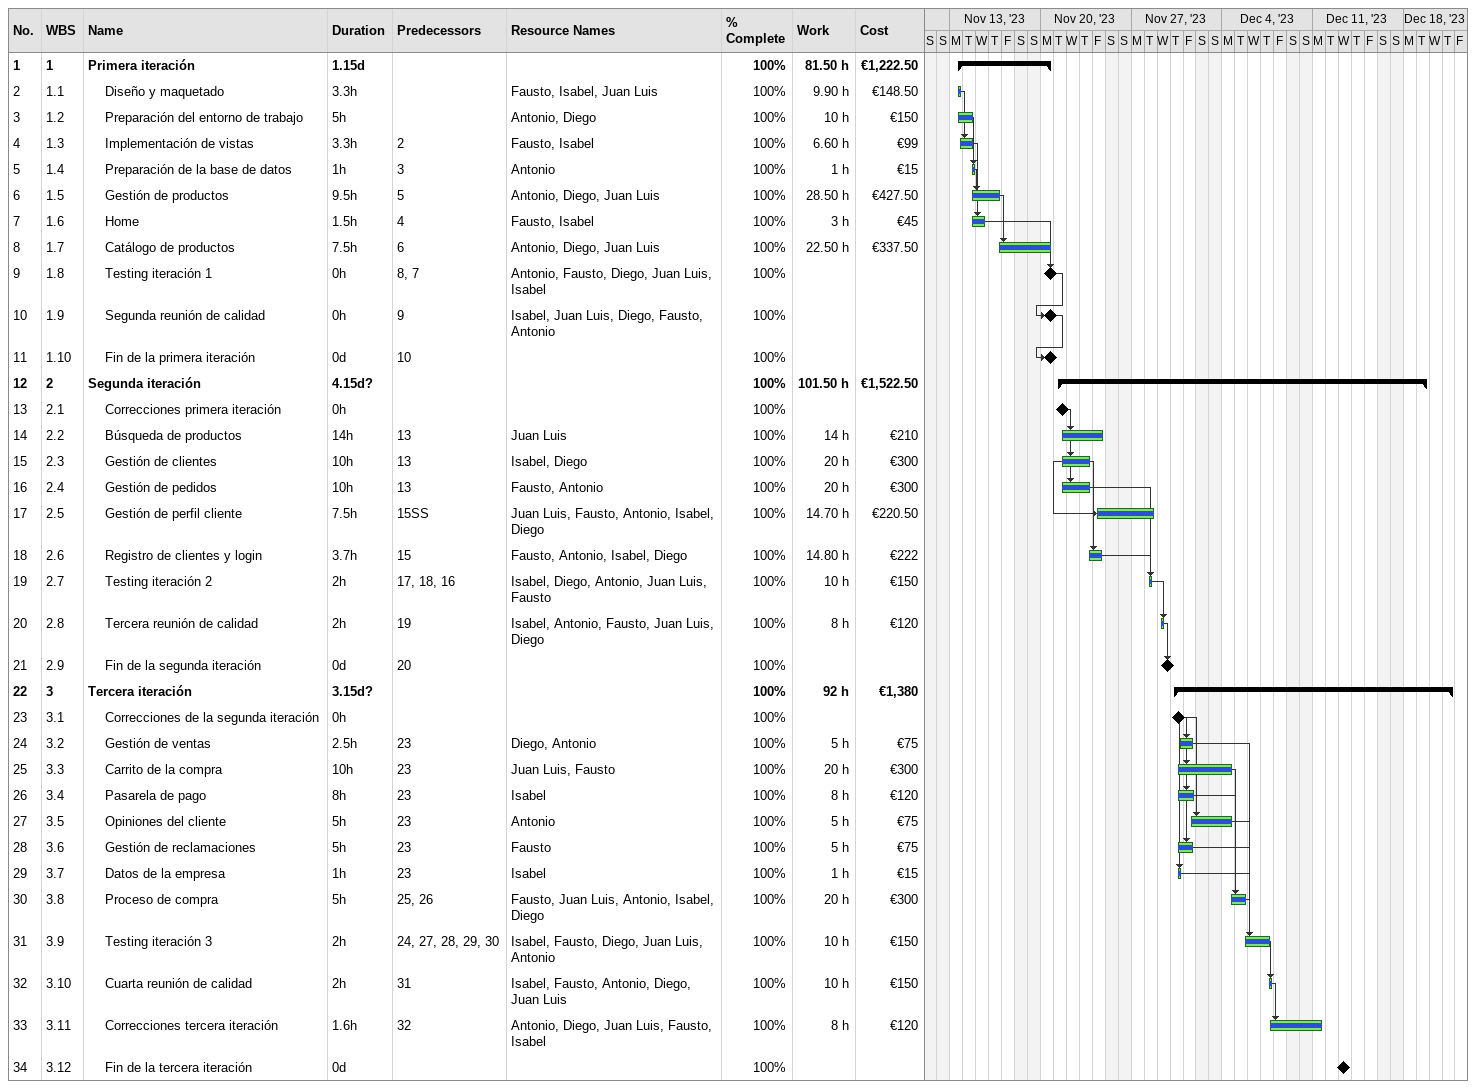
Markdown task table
| ID | WBS | Task | Duration | Start | Finish | Predecessors | Resources | % complete | Work (h) | Cost (€) |
|---|---|---|---|---|---|---|---|---|---|---|
| 1 | 1 | **Primera iteración** | 1.15d | 2023-11-13 | 2023-11-20 |  |  | 100 | 81.50 | 1222.50 |
| 2 | 1.1 | Diseño y maquetado | 3.3h | 2023-11-13 | 2023-11-13 |  | Fausto, Isabel, Juan Luis | 100 | 9.90 | 148.50 |
| 3 | 1.2 | Preparación del entorno de trabajo | 5h | 2023-11-13 | 2023-11-14 |  | Antonio, Diego | 100 | 10 | 150 |
| 4 | 1.3 | Implementación de vistas | 3.3h | 2023-11-13 | 2023-11-14 | 2 | Fausto, Isabel | 100 | 6.60 | 99 |
| 5 | 1.4 | Preparación de la base de datos | 1h | 2023-11-14 | 2023-11-14 | 3 | Antonio | 100 | 1 | 15 |
| 6 | 1.5 | Gestión de productos | 9.5h | 2023-11-14 | 2023-11-16 | 5 | Antonio, Diego, Juan Luis | 100 | 28.50 | 427.50 |
| 7 | 1.6 | Home | 1.5h | 2023-11-14 | 2023-11-15 | 4 | Fausto, Isabel | 100 | 3 | 45 |
| 8 | 1.7 | Catálogo de productos | 7.5h | 2023-11-16 | 2023-11-20 | 6 | Antonio, Diego, Juan Luis | 100 | 22.50 | 337.50 |
| 9 | 1.8 | Testing iteración 1 | 0h | 2023-11-20 | 2023-11-20 | 8, 7 | Antonio, Fausto, Diego, Juan Luis, Isabel | 100 |  |  |
| 10 | 1.9 | Segunda reunión de calidad | 0h | 2023-11-20 | 2023-11-20 | 9 | Isabel, Juan Luis, Diego, Fausto, Antonio | 100 |  |  |
| 11 | 1.10 | Fin de la primera iteración | 0d | 2023-11-20 | 2023-11-20 | 10 |  | 100 |  |  |
| 12 | 2 | **Segunda iteración** | 4.15d? | 2023-11-21 | 2023-12-19 |  |  | 100 | 101.50 | 1522.50 |
| 13 | 2.1 | Correcciones primera iteración | 0h | 2023-11-21 | 2023-11-21 |  |  | 100 |  |  |
| 14 | 2.2 | Búsqueda de productos | 14h | 2023-11-21 | 2023-11-24 | 13 | Juan Luis | 100 | 14 | 210 |
| 15 | 2.3 | Gestión de clientes | 10h | 2023-11-21 | 2023-11-23 | 13 | Isabel, Diego | 100 | 20 | 300 |
| 16 | 2.4 | Gestión de pedidos | 10h | 2023-11-21 | 2023-11-23 | 13 | Fausto, Antonio | 100 | 20 | 300 |
| 17 | 2.5 | Gestión de perfil cliente | 7.5h | 2023-11-24 | 2023-11-28 | 15SS | Juan Luis, Fausto, Antonio, Isabel, Diego | 100 | 14.70 | 220.50 |
| 18 | 2.6 | Registro de clientes y login | 3.7h | 2023-11-23 | 2023-11-24 | 15 | Fausto, Antonio, Isabel, Diego | 100 | 14.80 | 222 |
| 19 | 2.7 | Testing iteración 2 | 2h | 2023-11-28 | 2023-11-28 | 17, 18, 16 | Isabel, Diego, Antonio, Juan Luis, Fausto | 100 | 10 | 150 |
| 20 | 2.8 | Tercera reunión de calidad | 2h | 2023-11-29 | 2023-11-29 | 19 | Isabel, Antonio, Fausto, Juan Luis, Diego | 100 | 8 | 120 |
| 21 | 2.9 | Fin de la segunda iteración | 0d | 2023-11-29 | 2023-11-29 | 20 |  | 100 |  |  |
| 22 | 3 | **Tercera iteración** | 3.15d? | 2023-11-30 | 2023-12-21 |  |  | 100 | 92 | 1380 |
| 23 | 3.1 | Correcciones de la segunda iteración | 0h | 2023-11-30 | 2023-11-30 |  |  | 100 |  |  |
| 24 | 3.2 | Gestión de ventas | 2.5h | 2023-11-30 | 2023-12-01 | 23 | Diego, Antonio | 100 | 5 | 75 |
| 25 | 3.3 | Carrito de la compra | 10h | 2023-11-30 | 2023-12-04 | 23 | Juan Luis, Fausto | 100 | 20 | 300 |
| 26 | 3.4 | Pasarela de pago | 8h | 2023-11-30 | 2023-12-01 | 23 | Isabel | 100 | 8 | 120 |
| 27 | 3.5 | Opiniones del cliente | 5h | 2023-12-01 | 2023-12-04 | 23 | Antonio | 100 | 5 | 75 |
| 28 | 3.6 | Gestión de reclamaciones | 5h | 2023-11-30 | 2023-12-01 | 23 | Fausto | 100 | 5 | 75 |
| 29 | 3.7 | Datos de la empresa | 1h | 2023-11-30 | 2023-11-30 | 23 | Isabel | 100 | 1 | 15 |
| 30 | 3.8 | Proceso de compra | 5h | 2023-12-04 | 2023-12-05 | 25, 26 | Fausto, Juan Luis, Antonio, Isabel, Diego | 100 | 20 | 300 |
| 31 | 3.9 | Testing iteración 3 | 2h | 2023-12-05 | 2023-12-07 | 24, 27, 28, 29, 30 | Isabel, Fausto, Diego, Juan Luis, Antonio | 100 | 10 | 150 |
| 32 | 3.10 | Cuarta reunión de calidad | 2h | 2023-12-07 | 2023-12-07 | 31 | Isabel, Fausto, Antonio, Diego, Juan Luis | 100 | 10 | 150 |
| 33 | 3.11 | Correcciones tercera iteración | 1.6h | 2023-12-07 | 2023-12-11 | 32 | Antonio, Diego, Juan Luis, Fausto, Isabel | 100 | 8 | 120 |
| 34 | 3.12 | Fin de la tercera iteración | 0d | 2023-12-13 | 2023-12-13 |  |  | 100 |  |  |
